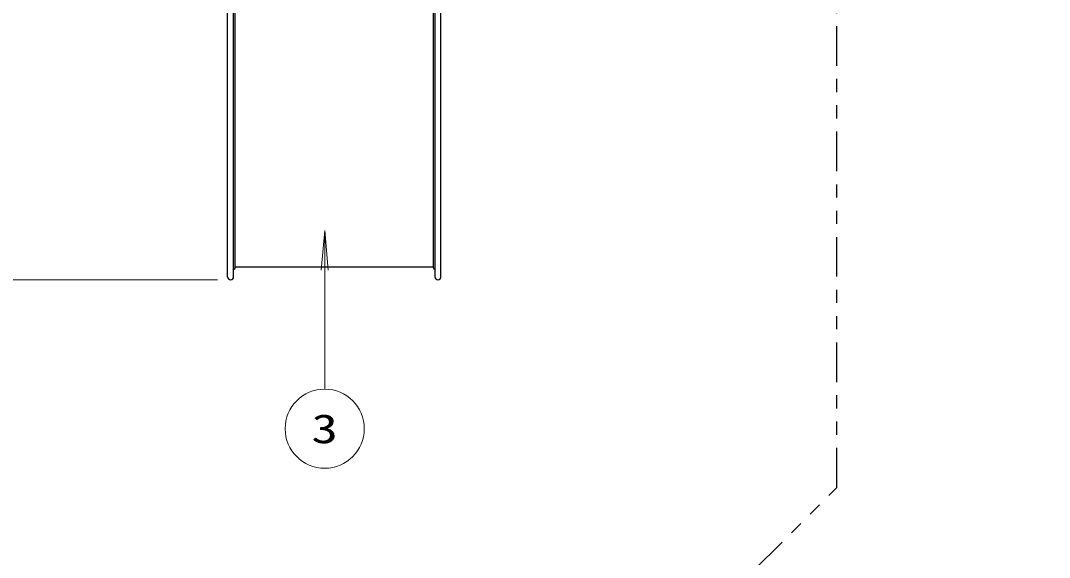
# Model space of a CAD drawing. Units: millimetres on the paper. Extents: x -385 to 0, y -594 to 267.
# Drawn here: x -261.4 to -183.4, y 87.1 to 127.8 of the extents above; entities that cross this region are included whole.
import ezdxf
from ezdxf.enums import TextEntityAlignment as Align

# ---------------------------------------------------------------- set-up
doc = ezdxf.new("R2010")
doc.units = ezdxf.units.MM
doc.linetypes.add('USER3', pattern=[8, 3, -1, 1, -1, 1, -1])
doc.layers.add('LY_1', color=7, linetype='Continuous', lineweight=25)
doc.styles.add('ＭＳ ゴシック', font='')
doc.styles.get('ＭＳ ゴシック').set_extended_font_data('MS Gothic')

msp = doc.modelspace()

# ---------------------------------------------------------------- linework, layer by layer
at = {"layer": 'LY_1'}
for p, q in [((-245.662, 108.346), (-245.662, 150.495)), ((-245.209, 108.346), (-245.209, 150.495)), ((-245.086, 109.013), (-245.086, 150.495)), ((-230.066, 109.013), (-230.066, 150.495)), ((-229.942, 108.346), (-229.942, 150.495)), ((-229.489, 108.346), (-229.489, 150.495)), ((-245.209, 108.929), (-245.169, 108.929)), ((-230.066, 109.085), (-245.086, 109.085)), ((-229.942, 108.929), (-229.982, 108.929))]:
    msp.add_line(p, q, dxfattribs=at)
at = {"layer": 'LY_1', "lineweight": 13}
for p, q in [((-238.303, 111.847), (-238.564, 108.859)), ((-238.303, 111.847), (-238.041, 108.859)), ((-238.303, 99.819), (-238.303, 111.847)), ((-246.436, 108.119), (-343.517, 108.119)), ((-246.436, 108.119), (-343.517, 108.119))]:
    msp.add_line(p, q, dxfattribs=at)
at = {"layer": 'LY_1', "linetype": 'USER3'}
msp.add_lwpolyline([(-183.367, 145.111), (-183.367, 207.513), (-205.219, 229.366), (-249.932, 229.366), (-272.426, 206.872), (-316.637, 206.872), (-334.21, 189.298), (-334.21, 137.643), (-316.637, 120.069), (-294.296, 120.069), (-275.662, 101.435), (-275.662, 92.359), (-258.089, 74.786), (-217.063, 74.786), (-199.489, 92.359), (-199.489, 128.988)], close=True, dxfattribs=at)
at = {"layer": 'LY_1', "lineweight": 13}
msp.add_circle((-238.303, 96.819), 3, dxfattribs=at)
at = {"layer": 'LY_1'}
for centre, radius, start, end in [((-245.169, 109.013), 0.0833, 270, 0), ((-229.982, 109.013), 0.0833, 180, 270), ((-245.436, 108.346), 0.227, 180, 0), ((-229.716, 108.346), 0.227, 180, 0)]:
    msp.add_arc(centre, radius, start, end, dxfattribs=at)

# ---------------------------------------------------------------- texts
at = {"layer": 'LY_1', "style": 'ＭＳ ゴシック', "width": 1.35}
msp.add_text('3', height=2.199, dxfattribs=at).set_placement((-238.303, 96.819), align=Align.MIDDLE_CENTER)

doc.saveas('drawing.dxf')
